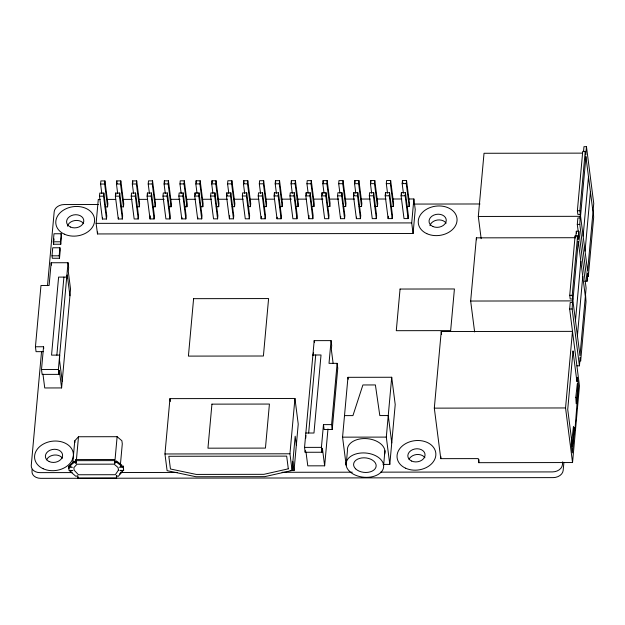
<?xml version="1.0" encoding="UTF-8"?>
<svg xmlns="http://www.w3.org/2000/svg" width="625" height="625" viewBox="0 0 625 625"><rect width="100%" height="100%" fill="white"/><g stroke="black" fill="none" stroke-linecap="round" stroke-linejoin="round"><path stroke-width="0.94" d="M43.281 351.648L36.062 351.664L35.438 346.773L40.977 285.5L49.102 285.484L51.156 262.75L68.023 262.727L68.656 267.617L68.297 271.562L70.539 289.086L61.602 387.93L44.734 387.961L42.961 374.125M41.531 351.734L31.25 465.461A9.43 7.141 -7.3 0 0 39.977 472.633L72.188 472.586M47.508 285.633L54.188 211.75A9.43 7.141 -7.3 0 1 64.211 204.562L98.367 204.508M32.156 469.219L31.984 471.164A9.43 7.141 -7.3 0 0 40.703 478.336L553.148 477.617A9.43 7.141 -7.3 0 0 563.172 470.422L563.875 462.648M61.602 387.93L59.359 370.414L59 374.367L42.133 374.391L41.5 369.5L43.562 346.758L35.438 346.773M52 255.82L52.734 247.781L59.914 247.773L60.234 250.219L59.5 258.258L52.32 258.266L52 255.82L59.188 255.812L59.5 258.258M53.273 241.797L54 233.758L61.187 233.742L61.5 236.188L60.773 244.234L53.586 244.242L53.273 241.797L60.461 241.789L60.773 244.234M53.586 244.242L53.75 242.453M53.906 240.664L54.07 238.883M59.188 255.812L59.914 247.773M60.461 241.789L61.187 233.742M56.859 355.117L63.914 277.094M59 374.367L58.375 369.477L68.023 262.727M70.234 470.297L70.133 471.398L72.773 470.445L69.023 470.453L68.727 466.258L70.602 466.25M69.789 466.273L69.891 465.172L74.047 461.273L76.203 462.172L76.102 463.273L73.945 462.367L69.789 466.273L72.375 467.352L68.625 467.359M72.734 463.43L74.773 440.836L78.5 436.75L117.125 436.695L121.891 440.766L122.289 443.859L120.414 464.57M73.945 462.367L74.047 461.273M408.305 198.984L413.875 198.977L415.234 209.57L413.07 233.508L97.477 233.945L96.125 223.359L98.289 199.422L100.219 199.422M99.492 196.203L99.773 193.086L103.844 193.086L106.773 215.898L106.484 219.008L102.414 219.016L99.492 196.203L103.562 196.195L106.484 219.008M101.812 193.547L100.594 184.039L100.875 180.93L104.945 180.922L107.867 203.742L107.586 206.852L105.141 206.852M76.102 463.273L75.867 459.562L114.492 459.508L114.82 462.117L116.641 461.125L121.773 464.992L121.672 466.094L119.492 467.289L123.242 467.281L123.641 470.375L119.891 470.383L122.609 471.516L122.711 470.414M76.461 459.344L78.5 436.75M97.477 233.945L97.656 232.031M116.523 475.359L116.633 478.086L78.008 478.141L78.109 477.039M103.562 196.195L103.844 193.086M107.586 206.852L104.664 184.039L104.945 180.922M102.414 219.016L102.555 217.461M115.367 196.18L115.648 193.07L119.719 193.062L122.641 215.875L122.359 218.984L118.289 218.992L115.367 196.18L119.438 196.172L122.359 218.984M117.68 193.523L116.461 184.016L116.742 180.906L120.82 180.898L123.742 203.719L123.461 206.828L121.016 206.828M119.438 196.172L119.719 193.062M123.461 206.828L120.539 184.016L120.82 180.898M118.289 218.992L118.43 217.438M131.242 196.156L131.523 193.047L135.594 193.039L138.516 215.852L138.234 218.969L134.164 218.969L131.242 196.156L135.312 196.148L138.234 218.969M133.555 193.5L132.336 184L132.617 180.883L136.695 180.883L139.617 203.695L139.336 206.805L136.891 206.813M135.312 196.148L135.594 193.039M139.336 206.805L136.414 183.992L136.695 180.883M116.641 461.125L116.539 462.227L114.727 463.219L114.492 459.508M114.727 463.219L117.125 436.695M147.109 196.133L147.391 193.023L151.469 193.016L154.391 215.828L154.109 218.945L150.031 218.945L147.109 196.133L151.188 196.125L154.109 218.945M149.43 193.484L148.211 183.977L148.492 180.859L152.562 180.859L155.492 203.672L155.211 206.781L152.766 206.789M123.242 467.281L123.344 466.18L120.531 466.18M123.641 470.375L123.344 466.18M151.188 196.125L151.469 193.016M155.211 206.781L152.281 183.969L152.562 180.859M150.031 218.945L150.312 215.836M162.984 196.109L163.266 193L167.336 192.992L170.266 215.812L169.984 218.922L165.906 218.93L162.984 196.109L167.055 196.109L169.984 218.922M165.305 193.461L164.086 183.953L164.367 180.844L168.438 180.836L171.359 203.648L171.078 206.766L169.453 206.766M167.055 196.109L167.336 192.992M171.078 206.766L168.156 183.945L168.438 180.836M178.859 196.086L179.141 192.977L183.211 192.969L186.133 215.789L185.852 218.898L181.781 218.906L178.859 196.086L182.93 196.086L185.852 218.898M181.172 193.438L179.961 183.93L180.242 180.82L184.312 180.812L187.234 203.625L186.953 206.742L184.508 206.742M182.93 196.086L183.211 192.969M186.953 206.742L184.031 183.922L184.312 180.812M181.781 218.906L181.922 217.352M296.328 445.188L295.18 436.219L292.086 470.492L264.789 476.648L195.961 476.742L167.094 470.672L164.953 453.969L169.961 398.633L294.945 398.453L298.234 424.125L294.039 470.555L290.133 470.563M194.734 196.07L195.016 192.953L199.086 192.953L202.008 215.766L201.727 218.875L197.656 218.883L194.734 196.07L198.805 196.062L201.727 218.875M197.047 193.414L195.828 183.906L196.109 180.797L200.188 180.789L203.109 203.609L202.828 206.719L200.383 206.719M198.805 196.062L199.086 192.953M202.828 206.719L199.906 183.898L200.188 180.789M197.656 218.883L197.797 217.328M210.602 196.047L210.883 192.93L214.961 192.93L217.883 215.742L217.602 218.852L213.531 218.859L210.602 196.047L214.68 196.039L217.602 218.852M212.922 193.391L211.703 183.883L211.984 180.773L216.062 180.766L218.984 203.586L218.703 206.695L216.258 206.695M214.68 196.039L214.961 192.93M218.703 206.695L215.781 183.883L216.062 180.766M226.477 196.023L226.758 192.914L230.836 192.906L233.758 215.719L233.477 218.828L229.398 218.836L226.477 196.023L230.555 196.016L233.477 218.828M228.797 193.367L227.578 183.867L227.859 180.75L231.93 180.75L234.852 203.562L234.57 206.672L232.133 206.68M230.555 196.016L230.836 192.906M234.57 206.672L231.648 183.859L231.93 180.75M229.398 218.836L229.68 215.727M242.352 196L242.633 192.891L246.703 192.883L249.625 215.695L249.344 218.812L245.273 218.812L242.352 196L246.422 195.992L249.344 218.812M244.672 193.344L243.453 183.844L243.734 180.727L247.805 180.727L250.727 203.539L250.445 206.648L248.82 206.656M246.422 195.992L246.703 192.883M250.445 206.648L247.523 183.836L247.805 180.727M258.227 195.977L258.508 192.867L262.578 192.859L265.5 215.672L265.219 218.789L261.148 218.789L258.227 195.977L262.297 195.969L265.219 218.789M260.539 193.328L259.32 183.82L259.602 180.711L263.68 180.703L266.602 203.516L266.32 206.625L263.875 206.633M262.297 195.969L262.578 192.859M266.32 206.625L263.398 183.812L263.68 180.703M261.148 218.789L261.359 216.461M274.102 195.953L274.383 192.844L278.453 192.836L281.375 215.656L281.094 218.766L277.023 218.773L274.102 195.953L278.172 195.953L281.094 218.766M276.414 193.305L275.195 183.797L275.477 180.688L279.555 180.68L282.477 203.492L282.195 206.609L279.75 206.609M278.172 195.953L278.453 192.836M282.195 206.609L279.273 183.789L279.555 180.68M277.023 218.773L277.164 217.211M289.969 195.93L290.25 192.82L294.328 192.812L297.25 215.633L296.969 218.742L292.891 218.75L289.969 195.93L294.047 195.93L296.969 218.742M292.289 193.281L291.07 183.773L291.352 180.664L295.422 180.656L298.344 203.469L298.062 206.586L295.625 206.586M294.047 195.93L294.328 192.812M298.062 206.586L295.141 183.766L295.422 180.656M305.844 195.914L306.125 192.797L310.195 192.797L313.125 215.609L312.844 218.719L308.766 218.727L305.844 195.914L309.914 195.906L312.844 218.719M308.164 193.258L306.945 183.75L307.227 180.641L311.297 180.633L314.219 203.453L313.938 206.562L311.492 206.562M309.914 195.906L310.195 192.797M313.938 206.562L311.016 183.75L311.297 180.633M308.766 218.727L309.047 215.617M292.086 470.492L289.945 453.789L294.945 398.453M321.719 195.891L322 192.773L326.07 192.773L328.992 215.586L328.711 218.695L324.641 218.703L321.719 195.891L325.789 195.883L328.711 218.695M324.031 193.234L322.82 183.727L323.102 180.617L327.172 180.609L330.094 203.43L329.812 206.539L327.367 206.539M325.789 195.883L326.07 192.773M329.812 206.539L326.891 183.727L327.172 180.609M306 452.016L307.773 465.844L324.648 465.82L322.398 448.305L322.047 452.25L305.172 452.273L304.547 447.391L314.195 340.641L331.07 340.617L331.695 345.5L331.336 349.453L333.109 363.281M305.711 438.305L305.961 435.523M313.18 355.641L313.43 352.859M305.172 452.273L305.312 450.695M308.656 433.023L315.711 354.992M337.594 195.867L337.875 192.758L341.945 192.75L344.867 215.562L344.586 218.672L340.516 218.68L337.594 195.867L341.664 195.859L344.586 218.672M339.906 193.211L338.688 183.711L338.969 180.594L343.047 180.594L345.969 203.406L345.688 206.516L343.242 206.523M341.664 195.859L341.945 192.75M345.688 206.516L342.766 183.703L343.047 180.594M340.516 218.68L340.727 216.352M322.047 452.25L321.422 447.367L323.477 424.625L331.602 424.617L332.227 429.5L324.102 429.516L323.477 424.625M331.07 340.617L329.016 363.352L337.141 363.344L337.766 368.227L332.227 429.5M324.648 465.82L327.977 428.992M331.602 424.617L337.141 363.344M353.461 195.844L353.742 192.734L357.82 192.727L360.742 215.539L360.461 218.656L356.391 218.656L353.461 195.844L357.539 195.836L360.461 218.656M355.781 193.195L354.562 183.688L354.844 180.57L358.914 180.57L361.844 203.383L361.562 206.492L359.117 206.5M357.539 195.836L357.82 192.727M361.562 206.492L358.633 183.68L358.914 180.57M356.391 218.656L356.531 217.102M346.055 464.453L342.562 437.156L347.969 377.32L391.711 377.258L395.211 404.555L389.805 464.398L383 464.406M369.336 195.82L369.617 192.711L373.695 192.703L376.617 215.523L376.336 218.633L372.258 218.641L369.336 195.82L373.414 195.812L376.336 218.633M371.656 193.172L370.438 183.664L370.719 180.555L374.789 180.547L377.711 203.359L377.43 206.469L374.992 206.477M346.133 465.164L347.43 450.805A18.859 12.156 5.2 0 1 367.438 438.688A18.859 12.156 5.2 0 1 384.555 454.367M373.414 195.812L373.695 192.703M377.43 206.469L374.508 183.656L374.789 180.547M385.211 195.797L385.492 192.688L389.562 192.68L392.484 215.5L392.203 218.609L388.133 218.617L385.211 195.797L389.281 195.797L392.203 218.609M387.531 193.148L386.312 183.641L386.594 180.531L390.664 180.523L393.586 203.336L393.305 206.453L390.859 206.453M389.281 195.797L389.562 192.68M393.305 206.453L390.383 183.633L390.664 180.523M388.133 218.617L388.344 216.281M401.086 195.781L401.367 192.664L405.438 192.664L408.359 215.477L408.078 218.586L404.008 218.594L401.086 195.781L405.156 195.773L408.078 218.586M403.398 193.125L402.18 183.617L402.461 180.508L406.539 180.5L409.461 203.312L409.18 206.43L406.734 206.43M405.156 195.773L405.438 192.664M409.18 206.43L406.258 183.609L406.539 180.5M383.633 465.109L384.93 450.75M389.805 464.398L386.305 437.102L391.711 377.258M413.07 233.508L411.711 222.914L413.875 198.977M434.312 408.141L441.234 331.547L572.469 331.367L565.547 407.953L572.539 462.547L478.797 462.68L478.281 458.609L440.781 458.656L434.312 408.141L565.547 407.953M440.781 458.656L440.953 456.719M474.625 331.953L470.664 301.039L476.375 237.852L575.742 237.711M481.156 238.68L478.312 216.461L484.023 153.273L582.414 153.133M478.797 462.68L479.063 459.773M576.93 365.828L579.43 365.82L572.148 308.992L572.703 298.984L570.203 298.984L569.734 295.32L575.094 235.961L577.594 235.961L578.062 239.625L578.82 231.25L576.32 231.25L575.82 236.789M584.578 281.242L587.078 281.242L579.797 224.406L580.344 214.398L577.844 214.406L577.375 210.742L582.742 151.383L585.242 151.375L585.711 155.047L586.469 146.664L583.969 146.672L583.555 151.289M572.539 462.547L579.461 385.961L569.648 308.992L570.234 302.531L572.734 302.523M578.164 231.156L577.297 224.414L577.883 217.953L580.383 217.945M572.703 298.984L572.234 295.312L577.594 235.961M580.344 214.398L579.875 210.734L585.242 151.375M562.703 461.805L562.438 464.719A9.43 7.141 -7.3 0 1 552.414 471.914L380.625 472.148M575.477 320.68L580.844 261.32M583.125 236.094L588.492 176.734M577.414 335.75L582.773 276.391M585.055 251.172L590.422 191.812M579.43 365.82L580.188 357.445L580.656 361.109L586.023 301.75L585.523 294.539L586.102 288.078L578.82 231.25M587.078 281.242L587.836 272.867L588.305 276.531L593.672 217.172L593.164 209.961L593.75 203.5L586.469 146.664M119.531 473.906L120.797 472.508M122.609 471.516L118.156 476.406L116.312 475.641L116.633 478.086M100.594 184.039L104.664 184.039M116.461 184.016L120.539 184.016M132.336 184L136.414 183.992M148.211 183.977L152.281 183.969M164.086 183.953L168.156 183.945M179.961 183.93L184.031 183.922M195.828 183.906L199.906 183.898M211.703 183.883L215.781 183.883M227.578 183.867L231.648 183.859M243.453 183.844L247.523 183.836M259.32 183.82L263.398 183.812M275.195 183.797L279.273 183.789M291.07 183.773L295.141 183.766M306.945 183.75L311.016 183.75M322.82 183.727L326.891 183.727M338.688 183.711L342.766 183.703M354.562 183.688L358.633 183.68M370.438 183.664L374.508 183.656M386.312 183.641L390.383 183.633M402.18 183.617L406.258 183.609M106.984 199.406L115.68 199.398M122.438 199.391L132.102 199.375M138.859 199.367L147.484 199.352M154.906 199.344L164.188 199.328M170.688 199.32L179.969 199.305M186.469 199.297L195.75 199.281M202.242 199.273L211.531 199.266M218.023 199.25L227.305 199.242M233.805 199.234L243.086 199.219M249.586 199.211L258.867 199.195M266.289 199.188L274.648 199.172M281.141 199.164L291.352 199.148M296.922 199.141L306.203 199.133M313.633 199.117L322.914 199.109M329.414 199.094L338.695 199.086M345.188 199.078L354.469 199.062M360.969 199.055L370.25 199.039M376.75 199.031L386.031 199.016M392.531 199.008L401.813 198.992M413.648 204.07L480.016 203.977M577.375 210.742L579.875 210.734M478.312 216.461L580.172 216.32M96.125 223.359L411.711 222.914M577.297 224.414L579.797 224.406M569.734 295.32L572.234 295.312M470.664 301.039L572.523 300.898M569.648 308.992L572.148 308.992M312.898 355L321.023 354.984L313.969 433.016L305.844 433.023M41.5 369.5L58.375 369.477M344.508 415.617L352.945 415.609L362.898 384.961L375.398 384.945L379.812 415.57L388.25 415.555L391.75 442.852M342.562 437.156L386.305 437.102M304.547 447.391L321.422 447.367M164.953 453.969L289.945 453.789M75.773 460.664L114.391 460.609M120.992 472.516L177.602 472.438M282.047 472.289L352.32 472.195M116.539 462.227L121.672 466.094M70.133 471.398L75.906 476.344L77.695 475.695L78.008 478.141M576.32 231.25L576.57 233.18M575.094 235.961L575.328 237.797M476.375 237.852L476.625 239.781M441.234 331.547L441.602 334.406M402.461 180.508L402.828 183.359M401.367 192.664L401.609 194.57M385.492 192.688L385.734 194.586M370.719 180.555L370.961 182.453M354.844 180.57L355.086 182.477M353.742 192.734L354.109 195.586M323.102 180.617L323.461 183.469M347.969 377.32L348.211 379.203M322 192.773L322.242 194.68M306.125 192.797L306.492 195.648M314.195 340.641L314.406 342.266M291.352 180.664L291.594 182.562M275.477 180.688L275.719 182.586M274.383 192.844L274.742 195.695M292.891 461.594L294.039 470.555M243.734 180.727L244.094 183.578M226.758 192.914L227.125 195.766M211.984 180.773L212.227 182.672M196.109 180.797L196.359 182.695M195.016 192.953L195.258 194.859M164.367 180.844L164.734 183.695M147.391 193.023L147.641 194.922M169.961 398.633L170.328 401.484M132.617 180.883L132.859 182.789M116.742 180.906L117.109 183.758M115.648 193.07L115.891 194.969M69.938 295.781L67.266 274.945L66.93 278.656L66.727 277.086L58.602 277.102L51.547 355.125L59.672 355.117L59.539 360.391L62.211 381.234M74.773 440.836L74.969 442.383M51.156 262.75L51.469 265.195M75.867 459.562L76.203 462.172M68.727 466.258L69.023 468.578M43.562 346.758L43.766 348.391M46.57 459.867A8.641 6.539 -7.3 0 1 54.188 455.039A8.641 6.539 -7.3 0 1 62.461 458.258M409.031 459.359A8.641 6.539 -7.3 0 1 416.648 454.531A8.641 6.539 -7.3 0 1 424.914 457.75M429.938 225.656A8.641 6.539 -7.3 0 1 437.281 220.039A8.641 6.539 -7.3 0 1 446.125 223.188M67.477 226.164A8.641 6.539 -7.3 0 1 74.82 220.547A8.641 6.539 -7.3 0 1 83.664 223.695M571.914 440.25L572.312 446.648L573.859 432.789L573.461 426.398L571.914 440.25M575.797 397.336L576.195 403.727L577.734 389.922L577.336 383.531L575.797 397.336M193.602 298.672L188.414 356.109L263.406 356.008L268.594 298.562L193.602 298.672M211.93 404.141L207.953 448.18L265.445 448.094L269.422 404.055L211.93 404.141M400.055 289.047L396.289 330.695L450.656 330.617L454.422 288.969L400.055 289.047M578.273 241.25L572.906 300.609L579.984 355.812L585.344 296.461L578.273 241.25M585.922 156.672L580.555 216.031L587.625 271.234L592.992 211.875L585.922 156.672M573.008 351.055L567.727 409.453L571.641 440.008L571.25 444.32L572.344 452.875L574.641 427.5L574.953 429.945L578.406 385.859L577.305 377.297L576.922 381.609L573.008 351.055M118.422 470.156L115.328 474.711L78.445 474.758L74.18 470.211L73.852 467.641L76.984 464.211L114.086 464.156L118.094 467.578L118.422 470.156M288.305 468.828L263.914 474.328L196.242 474.422L170.445 468.992L168.82 456.281L286.68 456.117L288.305 468.828M349.43 471.273A18.859 12.156 5.2 0 0 381.898 471.227A18.859 12.156 5.2 0 0 363.32 452.914A18.859 12.156 5.2 0 0 349.43 471.273M355.609 468.82A11.312 7.289 5.2 0 0 375.094 468.789A11.312 7.289 5.2 0 0 363.945 457.805A11.312 7.289 5.2 0 0 355.609 468.82M405.602 468.211A19.484 14.75 -7.3 0 0 435.82 455.32A19.484 14.75 -7.3 0 0 407.922 442.508A19.484 14.75 -7.3 0 0 405.602 468.211M426.805 233.656A19.484 14.75 -7.3 0 0 457.023 220.758A19.484 14.75 -7.3 0 0 429.125 207.953A19.484 14.75 -7.3 0 0 426.805 233.656M64.344 234.164A19.484 14.75 -7.3 0 0 94.562 221.266A19.484 14.75 -7.3 0 0 66.664 208.461A19.484 14.75 -7.3 0 0 64.344 234.164M43.141 468.727A19.484 14.75 -7.3 0 0 73.359 455.828A19.484 14.75 -7.3 0 0 45.461 443.023A19.484 14.75 -7.3 0 0 43.141 468.727M49.18 461.562A8.641 6.539 -7.3 0 0 62.578 455.844A8.641 6.539 -7.3 0 0 50.203 450.164A8.641 6.539 -7.3 0 0 49.18 461.562M411.633 461.055A8.641 6.539 -7.3 0 0 425.039 455.336A8.641 6.539 -7.3 0 0 412.664 449.656A8.641 6.539 -7.3 0 0 411.633 461.055M432.844 226.492A8.641 6.539 -7.3 0 0 446.242 220.773A8.641 6.539 -7.3 0 0 433.867 215.094A8.641 6.539 -7.3 0 0 432.844 226.492M70.383 227A8.641 6.539 -7.3 0 0 83.781 221.281A8.641 6.539 -7.3 0 0 71.414 215.602A8.641 6.539 -7.3 0 0 70.383 227"/></g></svg>
